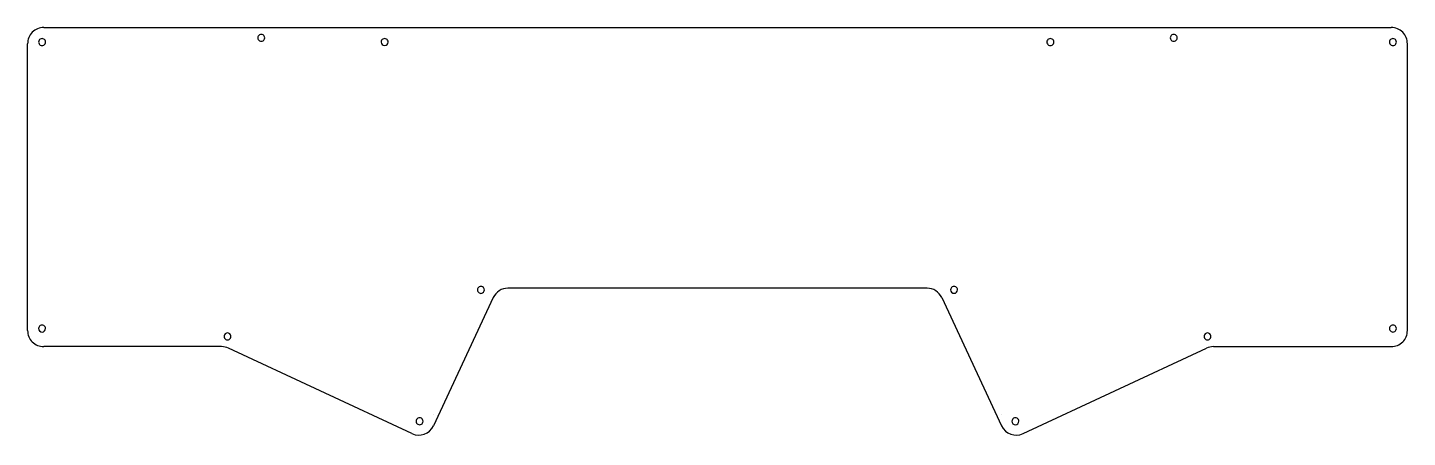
# Model space of a CAD drawing. Extents: x 6 to 605, y 120 to 298.
import ezdxf

# ---------------------------------------------------------------- set-up
doc = ezdxf.new("R2010")
doc.units = 0
doc.layers.get('0').update_dxf_attribs({"linetype": 'CONTINUOUS'})

msp = doc.modelspace()

# ---------------------------------------------------------------- linework, layer by layer
at = {"color": 1}
for points in [[(13.473871, 297.628841), (597.770345, 297.628841)], [(6.491111, 166.198837), (6.491111, 290.628841)], [(604.7486, 166.198848), (604.7486, 290.628869)], [(208.416071, 180.515211), (182.451683, 124.833949)], [(396.590746, 184.552818), (214.732035, 184.552806)], [(402.823624, 180.515248), (428.78804, 124.833949)], [(90.623904, 159.198837), (13.491111, 159.198837)], [(173.1497, 121.447875), (93.581722, 158.543229)], [(438.09, 121.447847), (517.657983, 158.54326)], [(520.615785, 159.198862), (597.748586, 159.198862)], [(182.491112, 129.930854), (182.491112, 129.930854)], [(182.491112, 129.930854), (182.491112, 129.930854)], [(428.748585, 129.930854), (428.748585, 129.930854)]]:
    msp.add_lwpolyline(points, dxfattribs=at)
for points in [[(109.324411, 293.183841), (109.324411, 293.183841), (109.324411, 293.183841), (109.324411, 293.183841), (109.324411, 293.183841), (109.324411, 293.183841)], [(504.915283, 293.183869), (504.915283, 293.183869), (504.915283, 293.183869), (504.915283, 293.183869), (504.915283, 293.183869), (504.915283, 293.183869)], [(14.254988, 291.364964), (14.254988, 291.364964), (14.254988, 291.364964), (14.254988, 291.364964), (14.254988, 291.364964), (14.254988, 291.364964)], [(162.807687, 291.364964), (162.807687, 291.364964), (162.807687, 291.364964), (162.807687, 291.364964), (162.807687, 291.364964), (162.807687, 291.364964)], [(451.432055, 291.364992), (451.432055, 291.364992), (451.432055, 291.364992), (451.432055, 291.364992), (451.432055, 291.364992), (451.432055, 291.364992)], [(599.984745, 291.364992), (599.984745, 291.364992), (599.984745, 291.364992), (599.984745, 291.364992), (599.984745, 291.364992), (599.984745, 291.364992)], [(204.549646, 183.829321), (204.549646, 183.829321), (204.549646, 183.829321), (204.549646, 183.829321), (204.549646, 183.829321), (204.549646, 183.829321)], [(409.690034, 183.829355), (409.690034, 183.829355), (409.690034, 183.829355), (409.690034, 183.829355), (409.690034, 183.829355), (409.690034, 183.829355)], [(14.254985, 167.050214), (14.254985, 167.050214), (14.254985, 167.050214), (14.254985, 167.050214), (14.254985, 167.050214), (14.254985, 167.050214)], [(94.660991, 163.643837), (94.660991, 163.643837), (94.660991, 163.643837), (94.660991, 163.643837), (94.660991, 163.643837), (94.660991, 163.643837)], [(519.578731, 163.643862), (519.578731, 163.643862), (519.578731, 163.643862), (519.578731, 163.643862), (519.578731, 163.643862), (519.578731, 163.643862)], [(599.984745, 167.050228), (599.984745, 167.050228), (599.984745, 167.050228), (599.984745, 167.050228), (599.984745, 167.050228), (599.984745, 167.050228)], [(177.963209, 126.813258), (177.963209, 126.813258), (177.963209, 126.813258), (177.963209, 126.813258), (177.963209, 126.813258), (177.963209, 126.813258)], [(436.276496, 126.813258), (436.276496, 126.813258), (436.276496, 126.813258), (436.276496, 126.813258), (436.276496, 126.813258), (436.276496, 126.813258)]]:
    msp.add_lwpolyline(points, close=True, dxfattribs=at)
for points in [[(8.541364, 295.578588), (7.228609, 294.265834), (6.491111, 292.485356), (6.491111, 290.628841)], [(13.491111, 297.628841), (11.634596, 297.628841), (9.854118, 296.891343), (8.541364, 295.578588)], [(107.074146, 294.483646), (106.60991, 294.215492), (106.324081, 293.719958), (106.324411, 293.183841)], [(106.324411, 293.183841), (106.324129, 292.647723), (106.60991, 292.15219), (107.074146, 291.884036)], [(108.574676, 294.483646), (108.110441, 294.7518), (107.538382, 294.7518), (107.074146, 294.483646)], [(109.324411, 293.183841), (109.324693, 293.719958), (109.038912, 294.215492), (108.574676, 294.483646)], [(108.574676, 291.884036), (109.038912, 292.15219), (109.324741, 292.647723), (109.324411, 293.183841)], [(501.915317, 293.183869), (501.912495, 292.646265), (502.198076, 292.148392), (502.663234, 291.878844)], [(502.663234, 294.488894), (502.198076, 294.219346), (501.912749, 293.721473), (501.915317, 293.183869)], [(504.167366, 294.488894), (503.702207, 294.758443), (503.128393, 294.758443), (502.663234, 294.488894)], [(504.915283, 293.183869), (504.918105, 293.721473), (504.632524, 294.219346), (504.167366, 294.488894)], [(504.167366, 291.878844), (504.632524, 292.148392), (504.917851, 292.646265), (504.915283, 293.183869)], [(602.69834, 295.578622), (601.385584, 296.891377), (599.6051, 297.628873), (597.748586, 297.628869)], [(604.7486, 290.628869), (604.7486, 292.485387), (604.011097, 294.265867), (602.69834, 295.578622)], [(12.004986, 292.664003), (11.540884, 292.396054), (11.254986, 291.900863), (11.254986, 291.364964)], [(11.254986, 291.364964), (11.254986, 290.829065), (11.540884, 290.333874), (12.004986, 290.065925)], [(13.504987, 292.664003), (13.040885, 292.931952), (12.469088, 292.931952), (12.004986, 292.664003)], [(12.004986, 290.065925), (12.469088, 289.797975), (13.040885, 289.797975), (13.504987, 290.065925)], [(14.254988, 291.364964), (14.254988, 291.900863), (13.969089, 292.396054), (13.504987, 292.664003)], [(13.504987, 290.065925), (13.969089, 290.333874), (14.254988, 290.829065), (14.254988, 291.364964)], [(107.074146, 291.884036), (107.538382, 291.615882), (108.110441, 291.615882), (108.574676, 291.884036)], [(160.557684, 292.664003), (160.093584, 292.396054), (159.807684, 291.900863), (159.807684, 291.364964)], [(159.807684, 291.364964), (159.807684, 290.536536), (160.479257, 289.864963), (161.307684, 289.864963)], [(162.057687, 292.664003), (161.593584, 292.931953), (161.021787, 292.931953), (160.557684, 292.664003)], [(161.307684, 289.864963), (162.136114, 289.864963), (162.807687, 290.536536), (162.807687, 291.364964)], [(162.807687, 291.364964), (162.807687, 291.900863), (162.521787, 292.396054), (162.057687, 292.664003)], [(449.18201, 292.664052), (448.717896, 292.396098), (448.432005, 291.900899), (448.432005, 291.364992)], [(448.432005, 291.364992), (448.432005, 290.829085), (448.717896, 290.333886), (449.18201, 290.065932)], [(450.68205, 292.664052), (450.217935, 292.932006), (449.646125, 292.932006), (449.18201, 292.664052)], [(449.18201, 290.065932), (449.646125, 289.797978), (450.217935, 289.797978), (450.68205, 290.065932)], [(451.432055, 291.364992), (451.432055, 291.900899), (451.146164, 292.396098), (450.68205, 292.664052)], [(450.68205, 290.065932), (451.146164, 290.333886), (451.432055, 290.829085), (451.432055, 291.364992)], [(502.663234, 291.878844), (503.128393, 291.609295), (503.702207, 291.609295), (504.167366, 291.878844)], [(597.733882, 292.666573), (597.269316, 292.397945), (596.983651, 291.901616), (596.984751, 291.364992)], [(596.984751, 291.364992), (596.984751, 290.828368), (597.269316, 290.332039), (597.733882, 290.063411)], [(599.235643, 292.666573), (598.771077, 292.935201), (598.19842, 292.935201), (597.733882, 292.666573)], [(597.733882, 290.063411), (598.19842, 289.794783), (598.771077, 289.794783), (599.235643, 290.063411)], [(599.984745, 291.364992), (599.984745, 291.901616), (599.700181, 292.397945), (599.235643, 292.666573)], [(599.235643, 290.063411), (599.700181, 290.332039), (599.985846, 290.828368), (599.984745, 291.364992)], [(202.299381, 185.129127), (201.835145, 184.860973), (201.549316, 184.365439), (201.549646, 183.829321)], [(201.549646, 183.829321), (201.549364, 183.293204), (201.835145, 182.797669), (202.299381, 182.529516)], [(203.799911, 185.129127), (203.335676, 185.39728), (202.763617, 185.39728), (202.299381, 185.129127)], [(202.299381, 182.529516), (202.763617, 182.261362), (203.335676, 182.261362), (203.799911, 182.529516)], [(204.549646, 183.829321), (204.549928, 184.365439), (204.264147, 184.860973), (203.799911, 185.129127)], [(203.799911, 182.529516), (204.264147, 182.797669), (204.549976, 183.293204), (204.549646, 183.829321)], [(214.756915, 184.551934), (212.036414, 184.551934), (209.562316, 182.975704), (208.412664, 180.510055)], [(402.824809, 180.508178), (401.675148, 182.973844), (399.201047, 184.550083), (396.480538, 184.55008)], [(407.437985, 185.134382), (406.972826, 184.864831), (406.6875, 184.36696), (406.690068, 183.829355)], [(406.690068, 183.829355), (406.694019, 183.003742), (407.364438, 182.336544), (408.190051, 182.336544)], [(408.942117, 185.134382), (408.476958, 185.403929), (407.903144, 185.403929), (407.437985, 185.134382)], [(408.190051, 182.336544), (409.015664, 182.336544), (409.686083, 183.003742), (409.690034, 183.829355)], [(409.690034, 183.829355), (409.692856, 184.36696), (409.407275, 184.864831), (408.942117, 185.134382)], [(12.00472, 168.350019), (11.540483, 168.081866), (11.254657, 167.586332), (11.254986, 167.050214)], [(13.505251, 168.350019), (13.041014, 168.618173), (12.468956, 168.618173), (12.00472, 168.350019)], [(14.254985, 167.050214), (14.255324, 167.586332), (13.969488, 168.081866), (13.505251, 168.350019)], [(597.733882, 168.351809), (597.269316, 168.083181), (596.983651, 167.586851), (596.984751, 167.050228)], [(599.235643, 168.351809), (598.771077, 168.620436), (598.19842, 168.620436), (597.733882, 168.351809)], [(599.984745, 167.050228), (599.984745, 167.586851), (599.700181, 168.083181), (599.235643, 168.351809)], [(6.491111, 166.198837), (6.491111, 164.342323), (7.228609, 162.561845), (8.541364, 161.249088)], [(11.254986, 167.050214), (11.255494, 166.222146), (11.926917, 165.551134), (12.754985, 165.551134)], [(12.754985, 165.551134), (13.583053, 165.551134), (14.254477, 166.222146), (14.254985, 167.050214)], [(92.410726, 164.943642), (91.94649, 164.675489), (91.660661, 164.179955), (91.660991, 163.643837)], [(91.660991, 163.643837), (91.660709, 163.107719), (91.94649, 162.612185), (92.410726, 162.344031)], [(93.911256, 164.943642), (93.447021, 165.211796), (92.874962, 165.211796), (92.410726, 164.943642)], [(92.410726, 162.344031), (92.874962, 162.075878), (93.447021, 162.075878), (93.911256, 162.344031)], [(94.660991, 163.643837), (94.661273, 164.179955), (94.375492, 164.675489), (93.911256, 164.943642)], [(93.911256, 162.344031), (94.375492, 162.612185), (94.661321, 163.107719), (94.660991, 163.643837)], [(517.32784, 164.945443), (516.863302, 164.676815), (516.577636, 164.180488), (516.578737, 163.643862)], [(516.578737, 163.643862), (516.578737, 163.107239), (516.863302, 162.610909), (517.32784, 162.342282)], [(518.829629, 164.945443), (518.365063, 165.214071), (517.792406, 165.214071), (517.32784, 164.945443)], [(517.32784, 162.342282), (517.792406, 162.073654), (518.365063, 162.073654), (518.829629, 162.342282)], [(519.578731, 163.643862), (519.578731, 164.180488), (519.294166, 164.676815), (518.829629, 164.945443)], [(518.829629, 162.342282), (519.294166, 162.610909), (519.579832, 163.107239), (519.578731, 163.643862)], [(596.984751, 167.050228), (596.984751, 166.513605), (597.269316, 166.017275), (597.733882, 165.748647)], [(597.733882, 165.748647), (598.19842, 165.48002), (598.771077, 165.48002), (599.235643, 165.748647)], [(599.235643, 165.748647), (599.700181, 166.017275), (599.985846, 166.513605), (599.984745, 167.050228)], [(602.69834, 161.249105), (604.011097, 162.561856), (604.7486, 164.342334), (604.7486, 166.198848)], [(8.541364, 161.249088), (9.854118, 159.936334), (11.634596, 159.198837), (13.491111, 159.198837)], [(93.581722, 158.543229), (92.655461, 158.97506), (91.645881, 159.198837), (90.623904, 159.198837)], [(520.615785, 159.198862), (519.593802, 159.198862), (518.584236, 158.975088), (517.657983, 158.54326)], [(597.748586, 159.198862), (599.6051, 159.198859), (601.385584, 159.936354), (602.69834, 161.249105)], [(175.712944, 128.113064), (175.248705, 127.84491), (174.962882, 127.349376), (174.963209, 126.813258)], [(174.963209, 126.813258), (174.962927, 126.277141), (175.248705, 125.781606), (175.712944, 125.513453)], [(177.213474, 128.113064), (176.749239, 128.381217), (176.17718, 128.381217), (175.712944, 128.113064)], [(177.963209, 126.813258), (177.963491, 127.349376), (177.677713, 127.84491), (177.213474, 128.113064)], [(177.213474, 125.513453), (177.677713, 125.781606), (177.963539, 126.277141), (177.963209, 126.813258)], [(434.024363, 128.118477), (433.559176, 127.848878), (433.273877, 127.350917), (433.27653, 126.813258)], [(433.27653, 126.813258), (433.280481, 125.987736), (433.950985, 125.320675), (434.776513, 125.320675)], [(435.528664, 128.118477), (435.063477, 128.388078), (434.48955, 128.388078), (434.024363, 128.118477)], [(434.776513, 125.320675), (435.602041, 125.320675), (436.272404, 125.987736), (436.276496, 126.813258)], [(436.276496, 126.813258), (436.279318, 127.350917), (435.99385, 127.848878), (435.528664, 128.118477)], [(173.1497, 121.447875), (176.653416, 119.814404), (180.817941, 121.330358), (182.451683, 124.833949)], [(175.712944, 125.513453), (176.17718, 125.245299), (176.749239, 125.245299), (177.213474, 125.513453)], [(428.788012, 124.833949), (430.42174, 121.330344), (434.586267, 119.814376), (438.09, 121.447847)]]:
    msp.add_open_spline(points, degree=3, dxfattribs=at)

doc.saveas('drawing.dxf')
